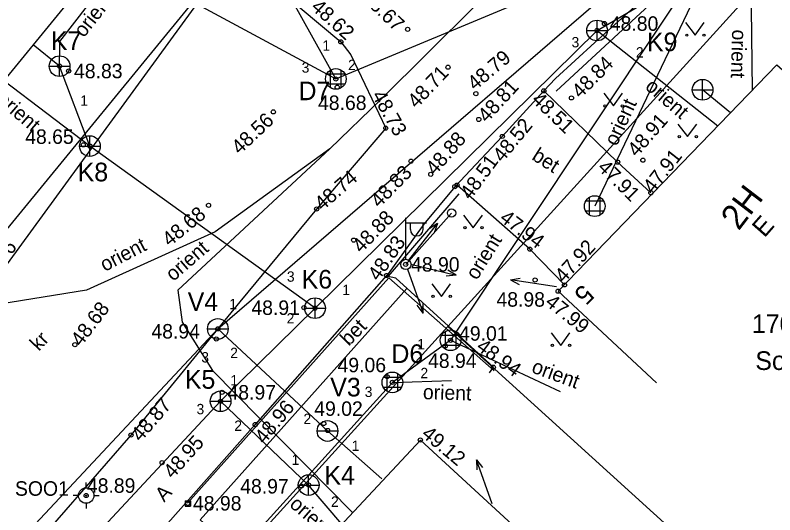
# Model space of a CAD drawing. Extents: x 641028 to 641429, y 6455650 to 6456007.
# Drawn here: x 641203.71 to 641240.4, y 6455864.15 to 6455888.27 of the extents above; entities that cross this region are included whole.
import ezdxf

# ---------------------------------------------------------------- set-up
doc = ezdxf.new("R2010")
doc.units = 0
for name, color, linetype in [('AED', 7, 'Continuous'), ('ALUSVORK', 7, 'Continuous'), ('DKAEV', 7, 'Continuous'), ('DTRASS', 7, 'Continuous'), ('HALJASTUS', 7, 'Continuous'), ('HOONE', 7, 'Continuous'), ('KAEVU_NR', 7, 'Continuous'), ('KKAEV', 7, 'Continuous'), ('KORGUS', 7, 'Continuous'), ('KTRASS', 7, 'Continuous'), ('MPKAABEL', 7, 'Continuous'), ('MPOHULIIN', 7, 'Continuous'), ('PIIR', 7, 'Continuous'), ('POST', 7, 'Continuous'), ('SITRASS', 7, 'Continuous'), ('TEE', 7, 'Continuous'), ('TORU_NR', 7, 'Continuous'), ('VKAEV', 7, 'Continuous'), ('VTRASS', 7, 'Continuous')]:
    doc.layers.add(name, color=color, linetype=linetype)

msp = doc.modelspace()

# ---------------------------------------------------------------- linework, layer by layer
at = {"layer": 'AED'}
for p, q in [((641211.926, 6455864.826), (641211.926, 6455864.576)), ((641211.926, 6455864.826), (641212.176, 6455864.826)), ((641212.176, 6455864.826), (641212.176, 6455864.576)), ((641211.926, 6455864.576), (641212.176, 6455864.576))]:
    msp.add_line(p, q, dxfattribs=at)
msp.add_lwpolyline([(641212.037, 6455864.708), (641221.753, 6455875.59), (641226.843, 6455871.105)], dxfattribs=at)
at = {"layer": 'ALUSVORK'}
for p, q in [((641207.138, 6455865.457), (641207.138, 6455865.707)), ((641206.763, 6455865.082), (641206.513, 6455865.082)), ((641207.513, 6455865.082), (641207.763, 6455865.082)), ((641207.138, 6455864.707), (641207.138, 6455864.457))]:
    msp.add_line(p, q, dxfattribs=at)
for radius in [0.375, 0.022]:
    msp.add_circle((641207.138, 6455865.082), radius, dxfattribs=at)
at = {"layer": 'DKAEV'}
for p, q in [((641218.946, 6455884.761), (641218.946, 6455885.627)), ((641219.446, 6455885.627), (641219.446, 6455884.761)), ((641218.763, 6455885.444), (641219.629, 6455885.444)), ((641219.629, 6455884.944), (641218.763, 6455884.944)), ((641231.268, 6455879.304), (641232.134, 6455879.304)), ((641231.451, 6455878.621), (641231.451, 6455879.487)), ((641231.951, 6455879.487), (641231.951, 6455878.621)), ((641232.134, 6455878.804), (641231.268, 6455878.804)), ((641224.304, 6455872.827), (641225.17, 6455872.827)), ((641224.487, 6455872.144), (641224.487, 6455873.01)), ((641224.987, 6455873.01), (641224.987, 6455872.144)), ((641225.17, 6455872.327), (641224.304, 6455872.327)), ((641221.678, 6455870.113), (641221.678, 6455870.979)), ((641222.178, 6455870.979), (641222.178, 6455870.113)), ((641221.495, 6455870.796), (641222.361, 6455870.796)), ((641222.361, 6455870.296), (641221.495, 6455870.296))]:
    msp.add_line(p, q, dxfattribs=at)
for centre in [(641219.196, 6455885.194), (641231.701, 6455879.054), (641224.737, 6455872.577), (641221.928, 6455870.546)]:
    msp.add_circle(centre, 0.5, dxfattribs=at)
at = {"layer": 'DTRASS'}
for p, q in [((641238.483, 6455893.246), (641231.701, 6455879.054)), ((641224.737, 6455872.577), (641230.036, 6455870.104)), ((641221.928, 6455870.546), (641224.777, 6455870.644))]:
    msp.add_line(p, q, dxfattribs=at)
for points in [[(641219.196, 6455885.194), (641211.69, 6455898.667), (641198.909, 6455908.469), (641200.285, 6455911.526)], [(641238.483, 6455893.246), (641224.737, 6455872.577), (641221.928, 6455870.546), (641212.938, 6455860.616), (641209.139, 6455854.724), (641207.887, 6455852.932), (641204.472, 6455848.429), (641193.724, 6455837.556), (641203.775, 6455829.023)], [(641208.521, 6455891.556), (641210.411, 6455889.951), (641219.196, 6455885.194), (641238.483, 6455893.246), (641253.654, 6455884.529)]]:
    msp.add_lwpolyline(points, dxfattribs=at)
at = {"layer": 'HALJASTUS'}
for p, q in [((641236.085, 6455887.915), (641236.549, 6455887.308)), ((641236.549, 6455887.308), (641236.994, 6455887.915)), ((641232.141, 6455884.5), (641232.604, 6455883.893)), ((641232.604, 6455883.893), (641233.05, 6455884.5)), ((641235.722, 6455883.016), (641236.185, 6455882.409)), ((641236.185, 6455882.409), (641236.631, 6455883.016)), ((641221.74, 6455875.681), (641225.147, 6455879.641)), ((641225.369, 6455878.619), (641225.832, 6455878.013)), ((641225.832, 6455878.013), (641226.278, 6455878.619)), ((641223.831, 6455875.304), (641224.295, 6455874.697)), ((641224.295, 6455874.697), (641224.74, 6455875.304)), ((641229.593, 6455872.937), (641230.057, 6455872.33)), ((641230.057, 6455872.33), (641230.502, 6455872.937))]:
    msp.add_line(p, q, dxfattribs=at)
msp.add_lwpolyline([(641229.846, 6455884.599), (641236.901, 6455891.151), (641240.217, 6455893.066), (641244.25, 6455893.945), (641253.222, 6455893.864)], dxfattribs=at)
for centre in [(641236.148, 6455887.308), (641236.977, 6455887.308), (641232.203, 6455883.893), (641233.032, 6455883.893), (641235.784, 6455882.409), (641236.613, 6455882.409), (641225.431, 6455878.013), (641226.26, 6455878.013), (641223.894, 6455874.697), (641224.722, 6455874.697), (641229.656, 6455872.33), (641230.485, 6455872.33)]:
    msp.add_circle(centre, 0.055, dxfattribs=at)
at = {"layer": 'HOONE'}
for points in [[(641185.307, 6455869.57), (641188.522, 6455867.226), (641209.732, 6455893.137), (641205.483, 6455896.723)], [(641234.683, 6455870.522), (641229.933, 6455874.947), (641240.504, 6455885.877), (641247.11, 6455880.048), (641244.043, 6455876.53)], [(641216.863, 6455852.837), (641212.967, 6455856.715), (641223.278, 6455867.763), (641227.928, 6455863.491)]]:
    msp.add_lwpolyline(points, dxfattribs=at)
at = {"layer": 'KKAEV'}
for p, q in [((641231.813, 6455887.033), (641231.813, 6455888.033)), ((641231.313, 6455887.533), (641232.313, 6455887.533)), ((641205.853, 6455885.311), (641205.853, 6455886.311)), ((641205.353, 6455885.811), (641206.353, 6455885.811)), ((641236.912, 6455884.17), (641236.912, 6455885.17)), ((641236.412, 6455884.67), (641237.412, 6455884.67)), ((641207.317, 6455881.452), (641207.317, 6455882.452)), ((641206.817, 6455881.952), (641207.817, 6455881.952)), ((641218.191, 6455873.629), (641218.191, 6455874.629)), ((641217.691, 6455874.129), (641218.691, 6455874.129)), ((641213.629, 6455869.134), (641213.629, 6455870.134)), ((641213.129, 6455869.634), (641214.129, 6455869.634)), ((641217.884, 6455865.089), (641217.884, 6455866.089)), ((641217.384, 6455865.589), (641218.384, 6455865.589))]:
    msp.add_line(p, q, dxfattribs=at)
for centre in [(641231.813, 6455887.533), (641205.853, 6455885.811), (641236.912, 6455884.67), (641207.317, 6455881.952), (641218.191, 6455874.129), (641213.629, 6455869.634), (641217.884, 6455865.589)]:
    msp.add_circle(centre, 0.5, dxfattribs=at)
at = {"layer": 'KORGUS'}
for centre in [(641232.17, 6455887.868), (641232.17, 6455887.868), (641222.663, 6455887.588), (641222.663, 6455887.588), (641231.813, 6455887.533), (641219.439, 6455886.983), (641205.853, 6455885.811), (641206.292, 6455885.578), (641206.292, 6455885.578), (641224.611, 6455885.761), (641219.196, 6455885.194), (641219.264, 6455884.797), (641219.264, 6455884.797), (641225.961, 6455884.482), (641229.24, 6455884.618), (641230.576, 6455884.278), (641230.576, 6455884.278), (641216.181, 6455883.605), (641216.181, 6455883.605), (641226.1, 6455883.24), (641221.607, 6455882.818), (641227.238, 6455882.42), (641206.997, 6455882.01), (641206.997, 6455882.01), (641207.317, 6455881.952), (641222.823, 6455881.224), (641232.806, 6455881.18), (641234.027, 6455881.272), (641234.027, 6455881.272), (641223.781, 6455880.591), (641224.94, 6455879.993), (641225.053, 6455880.071), (641234.413, 6455879.697), (641213.05, 6455879.091), (641213.05, 6455879.091), (641218.268, 6455878.913), (641220.06, 6455877.413), (641228.567, 6455876.977), (641222.571, 6455876.243), (641221.642, 6455875.707), (641228.821, 6455875.49), (641228.821, 6455875.49), (641230.241, 6455875.251), (641229.933, 6455874.947), (641217.655, 6455874.153), (641217.655, 6455874.153), (641218.191, 6455874.129), (641213.497, 6455873.128), (641213.422, 6455872.638), (641213.422, 6455872.638), (641206.594, 6455872.366), (641206.594, 6455872.366), (641224.48, 6455872.3), (641224.48, 6455872.3), (641224.737, 6455872.577), (641226.806, 6455871.278), (641221.677, 6455870.821), (641221.677, 6455870.821), (641221.928, 6455870.546), (641213.704, 6455870.066), (641213.704, 6455870.066), (641213.629, 6455869.634), (641218.614, 6455868.559), (641218.614, 6455868.559), (641215.304, 6455868.51), (641218.796, 6455868.225), (641209.301, 6455868.002), (641223.278, 6455867.763), (641210.805, 6455866.672), (641217.537, 6455865.547), (641217.537, 6455865.547), (641217.884, 6455865.589), (641207.138, 6455865.082), (641212.037, 6455864.708), (641212.051, 6455864.701)]:
    msp.add_circle(centre, 0.1, dxfattribs=at)
at = {"layer": 'KTRASS'}
msp.add_line((641238.257, 6455883.554), (641236.912, 6455884.67), dxfattribs=at)
for points in [[(641231.813, 6455887.533), (641245.818, 6455895.732), (641262.962, 6455895.174), (641282.71, 6455900.367), (641278.901, 6455905.71), (641277.072, 6455908.004), (641272.725, 6455911.512)], [(641213.629, 6455869.634), (641218.191, 6455874.129), (641231.813, 6455887.533), (641237.654, 6455882.93)], [(641205.853, 6455885.811), (641204.583, 6455886.847)], [(641207.317, 6455881.952), (641205.853, 6455885.811)], [(641207.317, 6455881.952), (641203.158, 6455885.106)], [(641218.191, 6455874.129), (641207.317, 6455881.952)], [(641219.482, 6455863.697), (641217.884, 6455865.589), (641213.629, 6455869.634), (641199.897, 6455854.921)]]:
    msp.add_lwpolyline(points, dxfattribs=at)
at = {"layer": 'MPKAABEL'}
msp.add_lwpolyline([(641205.483, 6455896.723), (641206.452, 6455897.999), (641211.312, 6455894.052), (641205.842, 6455887.01), (641205.853, 6455886.311)], dxfattribs=at)
at = {"layer": 'MPOHULIIN'}
for p, q in [((641222.723, 6455876.441), (641224.1, 6455878.221)), ((641224.1, 6455878.221), (641223.705, 6455877.956)), ((641224.1, 6455878.221), (641223.941, 6455877.773)), ((641222.571, 6455876.243), (641222.571, 6455876.243)), ((641222.571, 6455876.243), (641222.571, 6455876.243)), ((641222.578, 6455876.307), (641222.578, 6455876.307)), ((641222.656, 6455876.008), (641223.422, 6455873.893)), ((641222.821, 6455876.248), (641225.006, 6455875.715)), ((641225.006, 6455875.715), (641224.532, 6455875.677)), ((641225.006, 6455875.715), (641224.604, 6455875.967)), ((641227.63, 6455875.491), (641228.099, 6455875.571)), ((641227.63, 6455875.491), (641228.054, 6455875.276)), ((641229.856, 6455875.16), (641227.63, 6455875.491)), ((641230.103, 6455875.123), (641230.103, 6455875.123)), ((641223.422, 6455873.893), (641223.128, 6455874.267)), ((641223.422, 6455873.893), (641223.409, 6455874.368)), ((641225.988, 6455866.804), (641226, 6455866.329)), ((641225.988, 6455866.804), (641226.281, 6455866.43)), ((641226.754, 6455864.689), (641225.988, 6455866.804)), ((641226.839, 6455864.454), (641226.839, 6455864.454))]:
    msp.add_line(p, q, dxfattribs=at)
at = {"layer": 'PIIR'}
for points in [[(641222.58, 6455998.61), (641084.84, 6455991.92), (641074.95, 6455979.64), (641102.26, 6455951.82), (641160.91, 6455891.99), (641157.02, 6455885.66), (641191.87, 6455860.58), (641224.93, 6455905.88), (641201.58, 6455908.74), (641213.41, 6455936.25), (641220.5, 6455953.19), (641228.11, 6455971.68), (641235.34, 6455991.29), (641237.36, 6455995.24)], [(641239.33, 6455889.47), (641224.6, 6455873.24), (641239.42, 6455859.81), (641262.53, 6455885.29)], [(641224.6, 6455873.24), (641184.3, 6455828.79), (641199.12, 6455815.36), (641239.42, 6455859.81)]]:
    msp.add_lwpolyline(points, close=True, dxfattribs=at)
at = {"layer": 'POST'}
for p, q in [((641222.571, 6455876.243), (641224.786, 6455878.722)), ((641222.571, 6455876.493), (641222.571, 6455878.493)), ((641222.571, 6455878.243), (641223.571, 6455878.243)), ((641222.797, 6455877.922), (641222.797, 6455878.243)), ((641223.41, 6455877.922), (641223.41, 6455878.243)), ((641222.571, 6455876.243), (641222.571, 6455876.243))]:
    msp.add_line(p, q, dxfattribs=at)
for centre, radius in [((641224.786, 6455878.722), 0.2), ((641222.58, 6455876.239), 0.25)]:
    msp.add_circle(centre, radius, dxfattribs=at)
msp.add_arc((641223.104, 6455877.922), 0.306, 180, 0, dxfattribs=at)
at = {"layer": 'SITRASS'}
for points in [[(641267.312, 6455898.38), (641247.481, 6455899.225), (641239.721, 6455898.924), (641236.247, 6455897.911), (641233.84, 6455896.652), (641228.212, 6455891.012), (641221.364, 6455884.198), (641218.902, 6455881.817), (641213.371, 6455877.814), (641207.15, 6455874.999), (641202.953, 6455874.327), (641192.86, 6455860.157), (641190.159, 6455860.476), (641176.446, 6455870.679)], [(641218.902, 6455881.817), (641211.563, 6455875.001), (641211.77, 6455873.454), (641213.233, 6455871.118), (641220.007, 6455864.259)]]:
    msp.add_lwpolyline(points, dxfattribs=at)
at = {"layer": 'TEE'}
for points in [[(641261.702, 6455894.103), (641257.671, 6455894.123), (641248.919, 6455894.499), (641243.567, 6455894.286), (641239.654, 6455893.308), (641236.236, 6455891.044), (641231.709, 6455886.958), (641229.811, 6455885.22), (641229.24, 6455884.618), (641227.238, 6455882.42), (641224.94, 6455879.993), (641223.441, 6455878.186), (641221.64, 6455875.681)], [(641192.066, 6455864.158), (641201.681, 6455875.965), (641214.168, 6455891.203), (641214.246, 6455891.326), (641215.607, 6455890.2), (641219.439, 6455886.983), (641219.918, 6455886.36), (641221.607, 6455882.818)], [(641229.24, 6455884.618), (641232.806, 6455881.18), (641234.413, 6455879.697)], [(641221.607, 6455882.818), (641218.268, 6455878.913), (641214.567, 6455874.441), (641209.301, 6455868.002), (641203.781, 6455861.658), (641203.032, 6455859.64), (641205.461, 6455857.731), (641207.87, 6455860.118)], [(641230.241, 6455875.251), (641228.567, 6455876.977), (641225.053, 6455880.071)], [(641221.642, 6455875.707), (641215.304, 6455868.51), (641207.87, 6455860.118), (641210.085, 6455857.982), (641203.217, 6455850.386), (641200.185, 6455853.108)], [(641226.614, 6455871.01), (641226.806, 6455871.278), (641222.095, 6455875.575), (641221.64, 6455875.681)], [(641216.473, 6455860.472), (641212.639, 6455863.916), (641222.632, 6455875.084)]]:
    msp.add_lwpolyline(points, dxfattribs=at)
at = {"layer": 'VKAEV'}
for p, q in [((641212.997, 6455873.128), (641213.997, 6455873.128)), ((641218.293, 6455868.199), (641219.293, 6455868.199))]:
    msp.add_line(p, q, dxfattribs=at)
for centre in [(641213.497, 6455873.128), (641218.793, 6455868.199)]:
    msp.add_circle(centre, 0.5, dxfattribs=at)
at = {"layer": 'VTRASS'}
for points in [[(641213.497, 6455873.128), (641239.182, 6455895.264), (641239.304, 6455884.636)], [(641171.673, 6455826.892), (641199.568, 6455858.254), (641213.497, 6455873.128), (641218.793, 6455868.199), (641221.424, 6455865.897)]]:
    msp.add_lwpolyline(points, dxfattribs=at)

# ---------------------------------------------------------------- texts
at = {"layer": 'ALUSVORK'}
msp.add_text('SOO1', height=0.7, dxfattribs=at).set_placement((641203.699, 6455865.072))
at = {"layer": 'DTRASS'}
for rotation, p in [(64.9493, (641232.758, 6455881.911)), (58.1135, (641226.01, 6455875.445)), (339.8372, (641228.605, 6455871.04)), (358.4024, (641223.395, 6455869.737))]:
    msp.add_text('orient', height=0.7, rotation=rotation, dxfattribs=at).set_placement(p)
at = {"layer": 'HOONE'}
for s, height, rotation, p in [('2H', 1.2, 52.5447, (641238.651, 6455877.834)), ('E', 0.9, 48.6634, (641239.896, 6455877.494)), ('5', 0.9, 225.0565, (641231.114, 6455875.327))]:
    msp.add_text(s, height=height, rotation=rotation, dxfattribs=at).set_placement(p)
at = {"layer": 'KAEVU_NR'}
for s, p in [('K7', (641205.434, 6455886.589)), ('K9', (641234.222, 6455886.533)), ('D7', (641217.394, 6455884.169)), ('K8', (641206.727, 6455880.251)), ('K6', (641217.545, 6455875.075)), ('V4', (641212.043, 6455873.994)), ('D6', (641221.881, 6455871.481)), ('K5', (641211.904, 6455870.238)), ('V3', (641218.927, 6455869.866)), ('K4', (641218.646, 6455865.61))]:
    msp.add_text(s, height=0.9, dxfattribs=at).set_placement(p)
at = {"layer": 'KORGUS'}
for s, rotation, p in [(' 48.67', 316.0224, (641220.22, 6455889.243)), (' 48.62', 317.8816, (641217.763, 6455888.771)), (' 48.79', 40.0437, (641225.716, 6455884.436)), (' 48.84', 44.9827, (641230.823, 6455884.031)), (' 48.71', 46.6841, (641222.915, 6455883.546)), (' 48.81', 47.2733, (641226.314, 6455882.852)), (' 48.73', 299.3061, (641220.785, 6455884.636)), (' 48.51', 315.8167, (641228.424, 6455884.317)), (' 48.56', 43.3359, (641214.365, 6455881.334)), (' 48.91', 48.6634, (641233.56, 6455881.196)), (' 48.52', 50.3949, (641227.079, 6455880.926)), (' 48.88', 48.8614, (641223.817, 6455880.304)), (' 47.91', 51.8259, (641234.353, 6455879.413)), (' 48.51', 53.7903, (641225.546, 6455879.11)), (' 47.91', 315.1736, (641231.611, 6455881.055)), (' 48.74', 41.0377, (641218.343, 6455878.619)), (' 48.83', 45.673, (641221.108, 6455878.751)), (' 48.68', 39.3958, (641210.965, 6455876.905)), (' 48.88', 45.7784, (641220.242, 6455876.566)), (' 47.94', 322.7819, (641226.855, 6455878.533)), (' 48.83', 54.9917, (641221.105, 6455875.181)), (' 48.76', 50.9106, (641202.189, 6455875.045)), (' 47.92', 47.6582, (641230.036, 6455875.114)), (' 47.99', 320.9463, (641229.054, 6455874.489)), (' 48.68', 52.8909, (641206.733, 6455872.027)), (' 48.94', 323.6322, (641225.725, 6455872.311)), (' 48.87', 49.0685, (641209.598, 6455867.445)), (' 48.96', 50.1774, (641215.576, 6455867.323)), (' 49.12', 320.0302, (641223.09, 6455868.14)), (' 48.95', 48.1626, (641211.143, 6455865.662))]:
    msp.add_text(s, height=0.7, rotation=rotation, dxfattribs=at).set_placement(p)
for s, p in [(' 48.80', (641232.17, 6455887.518)), (' 48.83', (641206.292, 6455885.228)), (' 48.68', (641218.076, 6455883.696)), (' 48.65', (641203.933, 6455882.06)), (' 48.90', (641222.571, 6455875.893)), (' 48.98', (641226.695, 6455874.2)), (' 48.91', (641214.859, 6455873.803)), (' 48.94', (641210.03, 6455872.663)), (' 49.01', (641224.889, 6455872.557)), (' 48.94', (641223.391, 6455871.244)), (' 49.06', (641219.02, 6455871.034)), (' 48.97', (641213.704, 6455869.716)), (' 49.02', (641217.895, 6455868.929)), (' 48.89', (641206.914, 6455865.214)), (' 48.97', (641214.317, 6455865.181)), (' 48.98', (641212.037, 6455864.358))]:
    msp.add_text(s, height=0.7, dxfattribs=at).set_placement(p)
at = {"layer": 'KTRASS'}
for p in [(641234.089, 6455884.755), (641202.768, 6455884.122), (641216.916, 6455864.586)]:
    msp.add_text('orient', height=0.7, rotation=319.11, dxfattribs=at).set_placement(p)
at = {"layer": 'MPKAABEL'}
msp.add_text('orient', height=0.7, rotation=51.43, dxfattribs=at).set_placement((641207.021, 6455887.155))
at = {"layer": 'PIIR'}
for s, p in [('17005:003:0015', (641239.292, 6455872.925)), ('Soo tn 5', (641239.458, 6455871.145))]:
    msp.add_text(s, height=0.9, dxfattribs=at).set_placement(p)
at = {"layer": 'SITRASS'}
for rotation, p in [(27.3784, (641208.037, 6455875.875)), (40.7366, (641211.342, 6455875.393))]:
    msp.add_text('orient', height=0.7, rotation=rotation, dxfattribs=at).set_placement(p)
at = {"layer": 'TEE'}
for s, rotation, p in [('bet', 327.3238, (641228.614, 6455881.333)), ('bet', 45.606, (641219.828, 6455872.265)), ('kr', 46.8741, (641204.856, 6455872.023)), ('A', 46.8741, (641210.903, 6455864.734))]:
    msp.add_text(s, height=0.7, rotation=rotation, dxfattribs=at).set_placement(p)
at = {"layer": 'TORU_NR'}
for s, p in [('1', (641218.55, 6455886.558)), ('3', (641230.583, 6455886.719)), ('2', (641233.689, 6455886.228)), ('3', (641217.547, 6455885.497)), ('2', (641219.788, 6455885.619)), ('1', (641206.852, 6455883.901)), ('3', (641216.833, 6455875.405)), ('1', (641219.509, 6455874.764)), ('1', (641214.047, 6455874.079)), ('2', (641216.821, 6455873.389)), ('1', (641223.128, 6455872.14)), ('3', (641212.699, 6455871.506)), ('2', (641214.094, 6455871.717)), ('2', (641223.284, 6455870.748)), ('1', (641214.106, 6455870.4)), ('3', (641220.592, 6455869.841)), ('3', (641212.468, 6455869.007)), ('2', (641217.634, 6455868.534)), ('2', (641214.293, 6455868.203)), ('1', (641219.963, 6455867.236)), ('1', (641217.056, 6455866.56)), ('2', (641218.964, 6455864.537))]:
    msp.add_text(s, height=0.5, dxfattribs=at).set_placement(p)
at = {"layer": 'VTRASS'}
msp.add_text('orient', height=0.7, rotation=268.3637, dxfattribs=at).set_placement((641238.339, 6455887.587))

doc.saveas('drawing.dxf')
